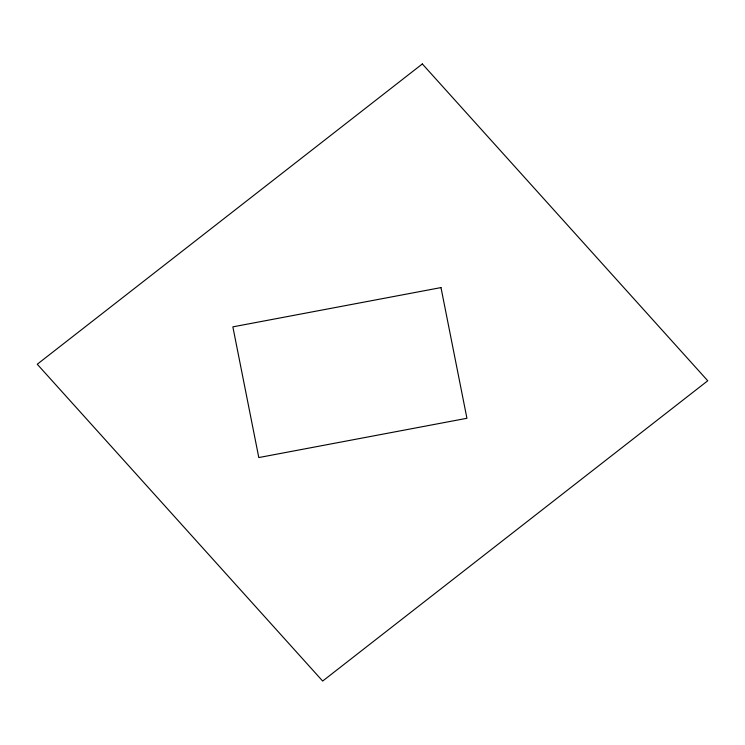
<?xml version="1.0" encoding="UTF-8"?>
<svg xmlns="http://www.w3.org/2000/svg" width="745" height="745" viewBox="0 0 745 745"><rect width="100%" height="100%" fill="white"/><g stroke="black" fill="none" stroke-linecap="round" stroke-linejoin="round"><path stroke-width="1.12" d="M422.341 63.949L37.25 364.231L322.66 681.051L707.75 380.769L422.341 63.949M440.984 287.589L232.859 326.859L258.804 457.56L466.929 418.28L440.984 287.589"/></g></svg>
